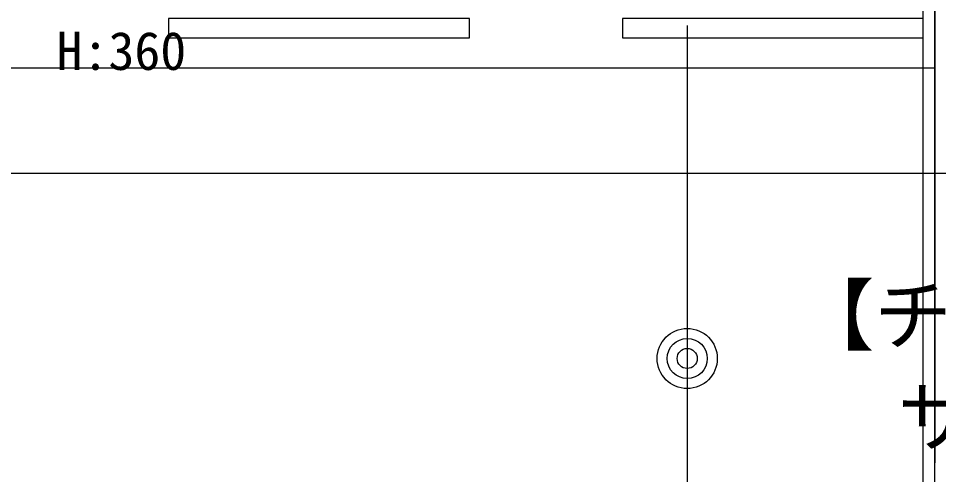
# Model space of a CAD drawing. Units: millimetres at full size, sheet at 1:100. Extents: x 3352 to 127672, y -40372 to 101181.
# Drawn here: x 56974 to 60799, y -16583 to -14688 of the extents above; entities that cross this region are included whole.
import ezdxf
from ezdxf.enums import TextEntityAlignment as Align

# ---------------------------------------------------------------- set-up
doc = ezdxf.new("R2010")
doc.units = ezdxf.units.MM
doc.header["$LTSCALE"] = 100
doc.layers.add('0-0', color=134, linetype='Continuous', lineweight=18)
doc.styles.add('ＭＳ ゴシック', font='')
doc.styles.get('ＭＳ ゴシック').set_extended_font_data('MS Gothic')

msp = doc.modelspace()

# ---------------------------------------------------------------- linework, layer by layer
at = {"layer": '0-0', "color": 253}
msp.add_line((60782.3, -9873.3), (60782.3, -16534.3), dxfattribs=at)
at = {"layer": '0-0'}
for p, q in [((60734.9, -18227.9), (60734.9, -13853.7)), ((57598.6, -14688.7), (57598.6, -14768.7)), ((58848.6, -14688.7), (57598.6, -14688.7)), ((58848.6, -14768.7), (58848.6, -14688.7)), ((60734.9, -14688.7), (59484.9, -14688.7)), ((59753.9, -14717.4), (59753.9, -16844.7)), ((57598.6, -14768.7), (58848.6, -14768.7))]:
    msp.add_line(p, q, dxfattribs=at)
at = {"layer": '0-0', "color": 47}
msp.add_line((24819.8, -14893.3), (60782.3, -14893.3), dxfattribs=at)
at = {"layer": '0-0'}
for points in [[(60847.3, -18203.3), (60782.3, -18203.3), (60782.3, -9873.3)], [(59484.9, -14688.7), (59484.9, -14768.7), (60734.9, -14768.7)]]:
    msp.add_lwpolyline(points, dxfattribs=at)
at = {"layer": '0-0', "color": 1}
msp.add_lwpolyline([(61882.3, -13331.3), (61882.3, -15331.3), (56582.3, -15331.3), (56582.3, -13331.3)], close=True, dxfattribs=at)
at = {"layer": '0-0'}
for radius in [125, 83.3, 41.7]:
    msp.add_circle((59753.9, -16100.4), radius, dxfattribs=at)

# ---------------------------------------------------------------- texts
at = {"layer": '0-0', "color": 230, "style": 'ＭＳ ゴシック'}
msp.add_text('H:360', height=158.4, dxfattribs=at).set_placement((57133.1, -14949.2), align=Align.BOTTOM_LEFT)
at = {"layer": '0-0', "color": 5, "style": 'ＭＳ ゴシック'}
for s, p in [('【チャンネルサイン】', (60206.9, -16110.7)), (' サイン：H300', (60466.8, -16531.9))]:
    msp.add_text(s, height=237.6, dxfattribs=at).set_placement(p, align=Align.BOTTOM_LEFT)

doc.saveas('drawing.dxf')
